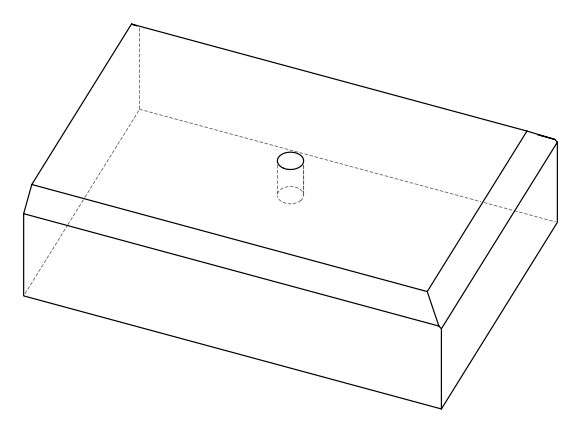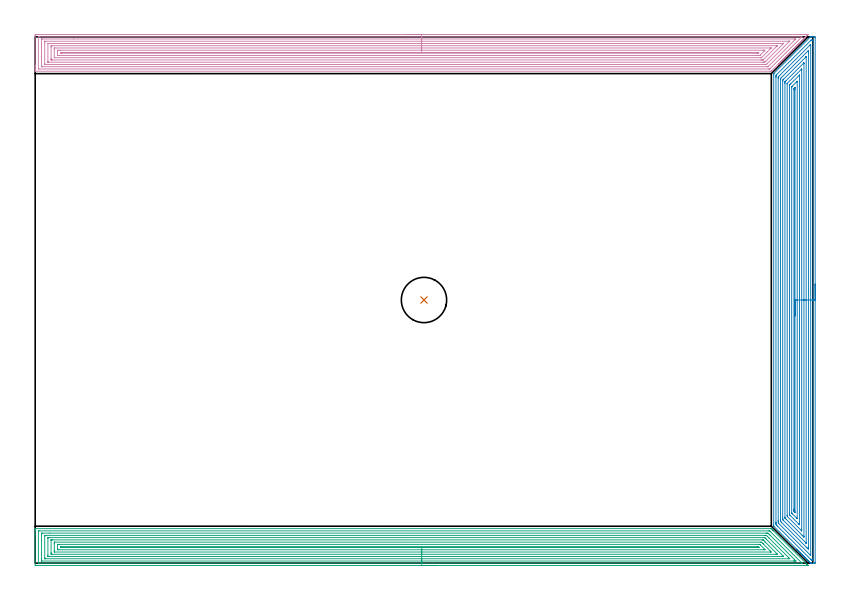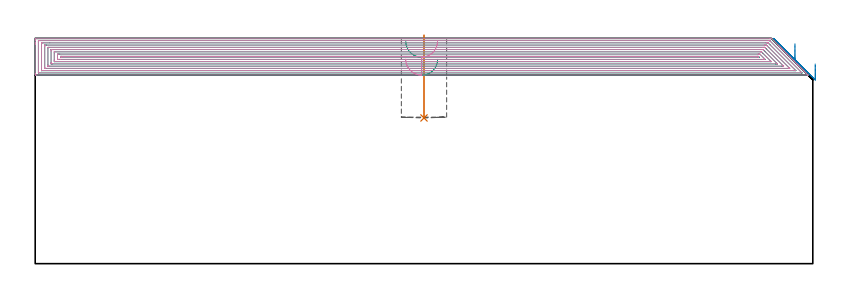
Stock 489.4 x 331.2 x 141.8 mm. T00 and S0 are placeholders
(PLAN: 4 operations, 1 tool changes, 94.2 min)
(1 INDEXABLE_INSERT_DRILL_BLIND_HOLE_FROM_SOLID | STEP1POCKET | NXT0302_028 | 0.21 min | 31713 mm3)
(2 AREA_MILL | FG_CHAMFER_SURFACE | UGT0205_001 | 25.12 min | 112382 mm3)
(3 AREA_MILL_1 | FG_CHAMFER_SURFACE_1 | UGT0205_001 | 34.45 min | 126967 mm3)
(4 AREA_MILL_2 | FG_CHAMFER_SURFACE_2 | UGT0205_001 | 34.43 min | 125885 mm3)
(TOOL NXT0302_028 | Index. Insert Drill 28.5mm [880-D2850L32-03] | D28.5 PA176 FL86 Z2)
(TOOL UGT0205_001 | Chamfer Mill 20 x 3 x 45 deg. | D20 FL50 Z2)
(OP 1 INDEXABLE_INSERT_DRILL_BLIND_HOLE_FROM_SOLID)
G17 G21 G94 G90
T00 M6
G54
G17 G0 G90 X244.7 Y165.6 S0 M3
G43 Z151.8 H1
G94 G81 G98 Z91.7 F250. R143.8
G80
M5
M2
(OP 2 AREA_MILL)
G17 G21 G94 G90
T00 M6
G54
G17 G0 G90 X490.9 Y175.6 S1061 M3
G43 Z151.8 H0
Z125.7
G94 G1 Y175.562 Z124.828 F250.
Y175.448 Z123.964
Y175.259 Z123.112
Y174.997 Z122.28
Y174.663 Z121.474
Y174.26 Z120.7
Y173.792 Z119.964
Y173.26 Z119.272
Y172.671 Z118.629
Y172.028 Z118.04
Y171.336 Z117.508
Y170.6 Z117.04
Y169.826 Z116.637
Y169.02 Z116.303
Y168.188 Z116.041
Y167.337 Z115.852
Y166.472 Z115.738
Y165.6 Z115.7
X490.899 Y0.473 Z115.701
X490.891 Y0.002 Z115.705
X490.682 Y0. Z115.915
X489.429 Z117.166
X488.703 Z117.897
X488.414 Z118.185
X488.142 Y0.001 Z118.451
X487.989 Y0.01 Z118.603
X487.924 Y0.073 Z118.67
X487.817 Y0.182 Z118.781
X487.647 Y0.35 Z118.947
X487.479 Y0.52 Z119.118
X487.37 Y0.629 Z119.228
X487.202 Y0.795 Z119.393
X487.036 Y0.963 Z119.562
X486.923 Y1.076 Z119.675
X486.757 Y1.241 Z119.838
X486.592 Y1.407 Z120.006
X486.476 Y1.523 Z120.122
X486.311 Y1.686 Z120.283
X486.149 Y1.85 Z120.449
X486.028 Y1.97 Z120.569
X485.866 Y2.131 Z120.729
X485.705 Y2.294 Z120.893
X485.581 Y2.418 Z121.016
X485.421 Y2.577 Z121.174
X485.261 Y2.738 Z121.336
X485.134 Y2.865 Z121.463
X484.975 Y3.022 Z121.62
X484.818 Y3.181 Z121.78
X484.687 Y3.312 Z121.911
X484.53 Y3.468 Z122.065
X484.374 Y3.625 Z122.224
X484.24 Y3.759 Z122.358
X484.085 Y3.913 Z122.51
X483.931 Y4.068 Z122.667
X483.793 Y4.206 Z122.805
X483.639 Y4.358 Z122.956
X483.487 Y4.512 Z123.111
X483.346 Y4.653 Z123.252
X483.194 Y4.804 Z123.401
X483.043 Y4.956 Z123.554
X482.899 Y5.1 Z123.699
X482.749 Y5.249 Z123.847
X482.6 Y5.399 Z123.998
X482.452 Y5.547 Z124.146
X482.303 Y5.694 Z124.292
X482.156 Y5.843 Z124.442
X482.005 Y5.994 Z124.593
X481.858 Y6.14 Z124.737
X481.713 Y6.286 Z124.885
X481.558 Y6.441 Z125.04
X481.413 Y6.585 Z125.183
X481.269 Y6.73 Z125.329
X481.111 Y6.888 Z125.487
X480.967 Y7.031 Z125.628
X480.825 Y7.174 Z125.772
X480.664 Y7.335 Z125.934
X480.522 Y7.476 Z126.074
X480.382 Y7.617 Z126.216
X480.216 Y7.782 Z126.381
X480.077 Y7.921 Z126.519
X479.938 Y8.061 Z126.66
X479.769 Y8.23 Z126.828
X479.631 Y8.367 Z126.965
X479.494 Y8.504 Z127.103
X479.322 Y8.677 Z127.275
X479.186 Y8.812 Z127.41
X464.921 Y23.079 Z141.677
X464.802 Y23.205 Z141.787
X464.8 Y23.877 Z141.8
Y307.323
X464.805 Y308.106 Z141.791
X464.917 Y308.217 Z141.683
X464.935 Y308.236 Z141.664
X487.74 Y331.041 Z118.858
X487.785 Y331.087 Z118.811
X487.898 Y331.19 Z118.694
X488.009 Y331.2 Z118.583
X488.373 Z118.226
X488.456 Z118.144
X488.703 Z117.897
X489.429 Z117.166
X490.682 Z115.915
X490.891 Y331.198 Z115.705
X490.9 Y330.726 Z115.7
Y165.6
X489.486 Z117.114
X489.485 Y2.361 Z117.115
Y2.303
X489.481 Y2.189 Z117.119
X489.474 Y2.01 Z117.126
X489.429 Y2.008 Z117.171
X488.952 Y2.002 Z117.648
X488.538 Y2.006 Z118.062
X488.479 Y2.01 Z118.121
X488.446 Y2.016 Z118.154
X488.415 Y2.044 Z118.185
X488.287 Y2.167 Z118.313
X488.032 Y2.418 Z118.568
X467.162 Y23.288 Z139.438
X466.577 Y23.877 Z140.023
X466.271 Y24.191 Z140.329
X466.22 Y24.771 Z140.38
X466.217 Y24.825 Z140.383
X466.214 Y25.665 Z140.386
Y25.723
Y305.592
X466.217 Y306.429 Z140.383
X466.219 Y306.481 Z140.381
X466.271 Y307.11 Z140.329
X466.374 Y307.219 Z140.226
X466.474 Y307.323 Z140.126
X487.933 Y328.782 Z118.667
X488.24 Y329.082 Z118.36
X488.339 Y329.177 Z118.261
X488.538 Y329.19 Z118.062
X489.018 Y329.195 Z117.582
X489.429 Y329.19 Z117.171
X489.479 Y329.175 Z117.121
X489.486 Y328.782 Z117.114
Y165.6
X488.072 Z118.528
X488.071 Y5.569 Z118.529
X488.07 Y5.1 Z118.53
X488.067 Y4.898 Z118.533
X488.065 Y4.864 Z118.535
X488.06 Y4.852 Z118.54
X488.012 Y4.896 Z118.588
X487.8 Y5.1 Z118.8
X468.053 Y24.848 Z138.547
X467.651 Y25.26 Z138.949
X467.635 Y25.665 Z138.965
X467.631 Y26.089 Z138.969
X467.629 Y26.56 Z138.971
X467.628 Y26.985 Z138.972
X467.629 Y305.066 Z138.971
X467.63 Y305.535 Z138.97
X467.633 Y305.956 Z138.967
X467.635 Y306.014 Z138.965
X467.661 Y306.049 Z138.939
X467.741 Y306.135 Z138.859
X468.028 Y306.429 Z138.572
X487.699 Y326.1 Z118.901
X487.848 Y326.244 Z118.752
X488.041 Y326.43 Z118.559
X488.065 Y326.1 Z118.535
X488.068 Y325.942 Z118.532
X488.071 Y325.675 Z118.529
X488.072 Y165.6 Z118.528
X486.657 Z119.943
X486.656 Y9.571 Z119.944
X486.65 Y8.784 Z119.95
X485.866 Y9.491 Z120.734
X485.78 Y9.571 Z120.82
X484.975 Y10.373 Z121.625
X469.683 Y25.665 Z136.917
X469.532 Y25.819 Z137.068
X469.227 Y26.132 Z137.373
X469.049 Y26.316 Z137.551
X469.047 Y26.361 Z137.553
X469.044 Y26.459 Z137.556
X469.043 Y26.56 Z137.557
Y27.354
Y304.64
X469.045 Y304.839 Z137.555
X469.047 Y304.938 Z137.553
X469.049 Y304.983 Z137.551
X469.076 Y305.015 Z137.524
X469.265 Y305.211 Z137.335
X469.583 Y305.535 Z137.017
X469.709 Y305.66 Z136.891
X486.219 Y322.169 Z120.381
X486.577 Y322.523 Z120.023
X486.596 Y322.536 Z120.004
X486.65 Y322.523 Z119.95
X486.657 Y321.629 Z119.943
Y165.6
X485.243 Z121.357
Y12.879
X485.241 Y12.61 Z121.359
X485.239 Y12.576 Z121.361
X485.238 Y12.573 Z121.362
X485.229 Y12.578 Z121.371
X485.17 Y12.631 Z121.43
X485.083 Y12.715 Z121.517
X484.975 Y12.823 Z121.625
X470.725 Y27.074 Z135.875
X470.536 Y27.266 Z136.064
X470.49 Y27.316 Z136.11
X470.47 Y27.34 Z136.13
X470.464 Y27.366 Z136.136
X470.461 Y27.454 Z136.139
X470.458 Y27.721 Z136.142
X470.457 Y28.348 Z136.143
Y28.617
Y303.121
X470.459 Y303.746 Z136.141
X470.462 Y303.88 Z136.138
X470.464 Y303.943 Z136.136
X470.491 Y303.981 Z136.109
X470.725 Y304.223 Z135.875
X470.932 Y304.433 Z135.668
X471.138 Y304.64 Z135.462
X484.975 Y318.477 Z121.625
X485.211 Y318.71 Z121.389
X485.225 Y318.72 Z121.375
X485.237 Y318.727 Z121.363
X485.24 Y318.715 Z121.36
X485.242 Y318.701 Z121.358
X485.243 Y318.678 Z121.357
Y165.6
X483.829 Z122.771
Y16.724
X483.827 Y16.557 Z122.773
X483.825 Y16.474 Z122.775
X483.823 Y16.445 Z122.777
X483.808 Y16.452 Z122.792
X483.526 Y16.724 Z123.074
X483.194 Y17.054 Z123.406
X482.629 Y17.618 Z123.971
X472.506 Y27.743 Z134.094
X471.91 Y28.348 Z134.69
X471.878 Y28.392 Z134.722
X471.875 Y28.428 Z134.725
X471.873 Y28.507 Z134.727
X471.871 Y28.667 Z134.729
Y28.985
Y301.958
X471.874 Y302.592 Z134.726
X471.878 Y302.852 Z134.722
X471.885 Y302.926 Z134.715
X471.944 Y302.99 Z134.656
X472.036 Y303.087 Z134.564
X472.154 Y303.206 Z134.446
X472.506 Y303.559 Z134.094
X483.424 Y314.476 Z123.176
X483.562 Y314.61 Z123.038
X483.761 Y314.801 Z122.839
X483.822 Y314.832 Z122.778
X483.826 Y314.736 Z122.774
X483.828 Y314.476 Z122.772
X483.829 Y314.29 Z122.771
Y165.6
X482.415 Z124.185
Y21.083
X482.412 Y20.301 Z124.188
X482.411 Y20.3 Z124.189
X482.4 Y20.301 Z124.2
X482.303 Y20.395 Z124.297
X473.456 Y29.242 Z133.144
X473.397 Y29.304 Z133.203
X473.3 Y29.41 Z133.3
X473.29 Y29.801 Z133.31
X473.286 Y30.024 Z133.314
X473.285 Y30.136 Z133.315
X473.286 Y301.567 Z133.314
X473.287 Y301.762 Z133.313
X473.29 Y301.859 Z133.31
X473.292 Y301.88 Z133.308
X473.308 Y301.902 Z133.292
X473.356 Y301.958 Z133.244
X482.303 Y310.906 Z124.297
X482.408 Y310.993 Z124.192
X482.411 Y310.899 Z124.189
X482.413 Y310.789 Z124.187
X482.415 Y310.005 Z124.185
Y165.6
X481. Z125.6
Y24.292
X480.999 Y24.223 Z125.601
X480.997 Y24.182 Z125.603
X480.996 Y24.172 Z125.604
X480.96 Y24.199 Z125.64
X480.669 Y24.481 Z125.931
X480.522 Y24.625 Z126.078
X475.011 Y30.136 Z131.589
X474.843 Y30.31 Z131.757
X474.733 Y30.426 Z131.867
X474.706 Y30.471 Z131.894
X474.705 Y30.497 Z131.895
X474.701 Y30.615 Z131.899
X474.7 Y31.03 Z131.9
Y31.511
Y299.756
X474.701 Y300.17 Z131.899
X474.705 Y300.644 Z131.895
X474.709 Y300.85 Z131.891
X474.913 Y301.064 Z131.687
X475.491 Y301.644 Z131.109
X480.846 Y306.998 Z125.754
X480.943 Y307.093 Z125.657
X480.977 Y307.122 Z125.623
X480.991 Y307.134 Z125.609
X480.994 Y307.119 Z125.606
X480.998 Y307.037 Z125.602
X481. Y306.984 Z125.6
Y306.843
Y165.6
X479.586 Z127.014
Y28.172
X479.584 Y28.083 Z127.016
X479.582 Y28.041 Z127.018
X479.58 Y28.03 Z127.02
X479.575 Y28.033 Z127.025
X479.472 Y28.13 Z127.128
X479.249 Y28.348 Z127.351
X476.567 Y31.03 Z130.033
X476.172 Y31.434 Z130.428
X476.122 Y31.486 Z130.478
X476.119 Y31.509 Z130.481
X476.116 Y31.561 Z130.484
X476.115 Y31.667 Z130.485
X476.114 Y299.276 Z130.486
X476.119 Y299.7 Z130.481
X476.121 Y299.801 Z130.479
X476.172 Y299.864 Z130.428
X476.27 Y299.968 Z130.33
X476.466 Y300.17 Z130.134
X479.245 Y302.949 Z127.355
X479.391 Y303.093 Z127.209
X479.537 Y303.234 Z127.063
X479.564 Y303.256 Z127.036
X479.579 Y303.265 Z127.021
X479.586 Y302.852 Z127.014
Y165.6
X478.172 Z128.428
Y32.819
X478.171 Y32.497 Z128.429
X478.166 Y31.925 Z128.434
X478.165 Y31.902 Z128.435
X478.131 Y31.925 Z128.469
X477.85 Y32.202 Z128.75
X477.546 Y32.512 Z129.054
X477.535 Y32.819 Z129.065
X477.531 Y33.139 Z129.069
X477.529 Y33.713 Z129.071
X477.528 Y34.036 Z129.072
X477.529 Y297.81 Z129.071
X477.532 Y298.381 Z129.068
X477.534 Y298.698 Z129.066
X477.547 Y298.79 Z129.053
X477.613 Y298.858 Z128.987
X477.85 Y299.103 Z128.75
X477.936 Y299.19 Z128.664
X478.022 Y299.276 Z128.578
X478.082 Y299.331 Z128.518
X478.152 Y299.395 Z128.448
X478.165 Y299.276 Z128.435
X478.168 Y299.17 Z128.432
X478.171 Y298.954 Z128.429
X478.172 Y298.381 Z128.428
Y298.058
Y165.6
Y164.728 Z128.466
Y163.864 Z128.58
Y163.012 Z128.769
Y162.18 Z129.031
Y161.374 Z129.365
Y160.6 Z129.768
Y159.864 Z130.236
Y159.172 Z130.768
Y158.529 Z131.357
Y157.94 Z132.
Y157.409 Z132.692
Y156.94 Z133.428
Y156.537 Z134.202
Y156.203 Z135.008
Y155.941 Z135.84
Y155.752 Z136.691
Y155.638 Z137.556
Y155.6 Z138.428
G0 Z151.8
M5
M2
(OP 3 AREA_MILL_1)
G17 G21 G94 G90
T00 M6
G54
G17 G0 G90 X253.25 Y-1.5 S1061 M3
G43 Z151.8 H0
Z128.6
G94 G1 X253.212 Z127.728 F250.
X253.098 Z126.864
X252.909 Z126.012
X252.647 Z125.18
X252.313 Z124.374
X251.91 Z123.6
X251.442 Z122.864
X250.91 Z122.172
X250.321 Z121.529
X249.678 Z120.94
X248.986 Z120.408
X248.25 Z119.94
X247.476 Z119.537
X246.67 Z119.203
X245.838 Z118.941
X244.986 Z118.752
X244.122 Z118.638
X243.25 Z118.6
X0.622
X0.249 Y-1.496 Z118.602
X0.01 Y-1.492 Z118.606
X0. Y-1.249 Z118.849
Y17.903 Z137.999
Y20.293 Z140.388
Y20.99 Z141.089
Y21.291 Z141.391
Y21.673 Z141.764
X0.01 Y21.689 Z141.78
X0.092 Y21.695 Z141.79
X0.13 Y21.697 Z141.794
X0.174 Y21.696 Z141.796
X463.089 Y21.7 Z141.8
X463.295 Y21.696 Z141.789
X463.347 Y21.656 Z141.751
X463.862 Y21.138 Z141.238
X464.132 Y20.869 Z140.967
X464.265 Y20.736 Z140.833
X464.646 Y20.354 Z140.454
X485.391 Y-0.389 Z119.707
X485.494 Y-0.494 Z119.605
X485.58 Y-0.58 Z119.52
X485.686 Y-0.684 Z119.412
X485.787 Y-0.787 Z119.312
X485.878 Y-0.877 Z119.222
X485.982 Y-0.98 Z119.116
X486.423 Y-1.423 Z118.676
X486.473 Y-1.476 Z118.623
X486.483 Y-1.495 Z118.604
X486.473 Y-1.5 Z118.6
X243.25
Y-0.086 Z120.014
X2.187 Y-0.085 Z120.015
X2.079 Y-0.083 Z120.017
X2.027 Y-0.08 Z120.02
X2.01 Y-0.078 Z120.022
X2.008 Y-0.06 Z120.04
X2.004 Y0.053 Z120.153
X2. Y0.313 Z120.413
X2.001 Y19.812 Z139.912
X2.008 Y20.219 Z140.319
X2.01 Y20.269 Z140.369
X2.027 Y20.275 Z140.375
X2.079 Y20.277 Z140.377
X2.189 Y20.28 Z140.38
X2.41 Y20.281 Z140.381
X461.749 Y20.286 Z140.386
X462.199 Y20.28 Z140.38
X462.25 Y20.279 Z140.379
X462.33 Y20.208 Z140.308
X462.47 Y20.075 Z140.175
X462.643 Y19.907 Z140.007
X482.303 Y0.246 Z120.346
X482.505 Y0.038 Z120.138
X482.567 Y-0.029 Z120.071
X482.607 Y-0.079 Z120.021
X482.517 Y-0.081 Z120.019
X482.295 Y-0.086 Z120.014
X243.25
Y1.328 Z121.428
X4.197 Y1.329 Z121.429
X4.079 Y1.33 Z121.43
X4.037 Y1.333 Z121.433
X4.019 Y1.335 Z121.435
X4.01 Y1.355 Z121.455
X4.005 Y1.484 Z121.584
X4.002 Y1.679 Z121.779
X4. Y1.875 Z121.975
Y2.566 Z122.666
Y17.829 Z137.929
X4.005 Y18.521 Z138.621
X4.009 Y18.707 Z138.807
X4.031 Y18.86 Z138.96
X4.197 Y18.862 Z138.962
X4.742 Y18.866 Z138.966
X9.181 Y18.867 Z138.967
X459.962 Y18.871 Z138.971
X460.503 Y18.87 Z138.97
X460.855 Y18.868 Z138.968
X461.204 Y18.864 Z138.964
X461.571 Y18.521 Z138.621
X461.749 Y18.35 Z138.45
X462.467 Y17.634 Z137.734
X462.643 Y17.458 Z137.558
X477.835 Y2.266 Z122.366
X478.419 Y1.679 Z121.779
X478.728 Y1.364 Z121.464
X478.747 Y1.335 Z121.435
X478.728 Y1.334 Z121.434
X478.187 Y1.33 Z121.43
X477.835 Y1.329 Z121.429
X477.295 Y1.328 Z121.428
X243.25
Y2.743 Z122.843
X6.699
X6.108 Y2.747 Z122.847
X6.044 Y2.75 Z122.85
X6.01 Y2.753 Z122.853
X6.008 Y2.801 Z122.901
X6.004 Y3.012 Z123.112
X6. Y3.437 Z123.537
Y16.732 Z136.832
X6.005 Y17.183 Z137.283
X6.01 Y17.4 Z137.5
X6.012 Y17.446 Z137.546
X6.066 Y17.449 Z137.549
X6.169 Y17.451 Z137.551
X6.878 Y17.453 Z137.553
X7.061
X459.247 Y17.457 Z137.557
X459.962 Y17.452 Z137.552
X460.147 Y17.45 Z137.55
X460.855 Y16.794 Z136.894
X460.903 Y16.748 Z136.848
X461.749 Y15.903 Z136.003
X474.26 Y3.391 Z123.491
X474.63 Y3.017 Z123.117
X474.811 Y2.832 Z122.932
X474.889 Y2.75 Z122.85
X474.082 Y2.743 Z122.843
X243.25
Y4.157 Z124.257
X8.665
X8.019 Y4.164 Z124.264
X8.01 Y4.188 Z124.288
X8.006 Y4.244 Z124.344
X8.003 Y4.339 Z124.439
X8. Y4.998 Z125.098
X8.001 Y15.633 Z135.733
X8.006 Y15.861 Z135.961
X8.01 Y16.02 Z136.12
X8.308 Y16.032 Z136.132
X8.489 Y16.036 Z136.136
X8.665 Y16.038 Z136.138
X458.885 Y16.043 Z136.143
X459.068 Y16.041 Z136.141
X459.128 Y16.039 Z136.139
X459.146 Y16.036 Z136.136
X459.164 Y16.024 Z136.124
X459.2 Y15.994 Z136.094
X459.337 Y15.861 Z135.961
X459.962 Y15.24 Z135.34
X460.227 Y14.975 Z135.075
X470.686 Y4.515 Z124.615
X470.858 Y4.339 Z124.439
X471.02 Y4.17 Z124.27
X470.862 Y4.163 Z124.263
X470.686 Y4.16 Z124.26
X469.975 Y4.157 Z124.257
X469.792
X243.25
Y5.571 Z125.671
X10.997 Y5.572 Z125.672
X10.452 Y5.575 Z125.675
X10.096 Y5.578 Z125.678
X10.01 Y5.587 Z125.687
X10.004 Y5.67 Z125.77
X10.001 Y6.111 Z126.211
X10. Y6.56 Z126.66
X10.001 Y14.536 Z134.636
X10.006 Y14.601 Z134.701
X10.01 Y14.616 Z134.716
X10.017 Y14.618 Z134.718
X10.048 Y14.621 Z134.721
X10.182 Y14.624 Z134.724
X10.452
X10.806 Y14.625 Z134.725
X457.63 Y14.628 Z134.728
X457.902 Y14.627 Z134.727
X458.038 Y14.624 Z134.724
X458.102 Y14.622 Z134.722
X458.174 Y14.568 Z134.668
X458.661 Y14.089 Z134.189
X459.068 Y13.684 Z133.784
X459.55 Y13.202 Z133.302
X466.64 Y6.111 Z126.211
X467.111 Y5.637 Z125.737
X467.156 Y5.585 Z125.685
X467.111 Y5.578 Z125.678
X466.759 Y5.574 Z125.674
X466.217 Y5.572 Z125.672
X465.868 Y5.571 Z125.671
X243.25
Y6.985 Z127.085
X12.24 Y6.986 Z127.086
X12.01 Y6.998 Z127.098
X12.004 Y7.232 Z127.332
X12.001 Y7.884 Z127.984
X12. Y8.122 Z128.222
X12.001 Y12.552 Z132.652
X12.01 Y13.202 Z133.302
X12.232 Y13.21 Z133.31
X12.24
X456.387 Y13.214 Z133.314
X457.089 Y13.202 Z133.302
X457.281 Y13.017 Z133.117
X457.987 Y12.316 Z132.416
X458.174 Y12.129 Z132.229
X462.643 Y7.659 Z127.759
X463.293 Y6.998 Z127.098
X462.655 Y6.986 Z127.086
X462.643 Y6.985 Z127.085
X243.25
Y8.399 Z128.499
X14.921 Y8.4 Z128.5
X14.399 Y8.402 Z128.502
X14.027 Y8.407 Z128.507
X14.002 Y8.77 Z128.87
X14. Y8.797 Z128.897
X14.001 Y11.456 Z131.556
X14.027 Y11.789 Z131.889
X14.553 Y11.794 Z131.894
X14.921 Y11.796 Z131.896
X15.445
X455.12 Y11.8 Z131.9
X455.493 Y11.798 Z131.898
X456.02 Y11.793 Z131.893
X456.387 Y11.465 Z131.565
X459.083 Y8.77 Z128.87
X459.435 Y8.407 Z128.507
X459.068 Y8.403 Z128.503
X458.548 Y8.4 Z128.5
X243.25 Y8.399 Z128.499
Y9.814 Z129.914
X16.124
X16.054 Y9.815 Z129.915
X16.02 Y9.818 Z129.918
X16.01 Y9.82 Z129.92
X16.009 Y9.831 Z129.931
X16.007 Y10.352 Z130.452
X16.02 Y10.375 Z130.475
X16.05 Y10.378 Z130.478
X16.122 Y10.38 Z130.48
X16.266 Y10.381 Z130.481
X16.555 Y10.382 Z130.482
X454.806 Y10.385 Z130.485
X454.977 Y10.381 Z130.481
X454.995 Y10.38 Z130.48
X455.038 Y10.354 Z130.454
X455.269 Y10.131 Z130.231
X455.4 Y10.003 Z130.103
X455.493 Y9.909 Z130.009
X455.551 Y9.846 Z129.946
X455.567 Y9.827 Z129.927
X455.493 Y9.821 Z129.921
X455.331 Y9.818 Z129.918
X454.758 Y9.814 Z129.914
X454.6
X243.25
X242.378 Z129.952
X241.514 Z130.066
X240.662 Z130.254
X239.83 Z130.517
X239.024 Z130.851
X238.25 Z131.253
X237.514 Z131.722
X236.822 Z132.253
X236.179 Z132.843
X235.59 Z133.486
X235.058 Z134.178
X234.59 Z134.914
X234.187 Z135.688
X233.853 Z136.494
X233.591 Z137.326
X233.402 Z138.177
X233.288 Z139.042
X233.25 Z139.914
G0 Z151.8
M5
M2
(OP 4 AREA_MILL_2)
G17 G21 G94 G90
T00 M6
G54
G17 G0 G90 X233.2 Y332.7 S1061 M3
G43 Z151.8 H0
Z128.7
G94 G1 X233.238 Z127.828 F250.
X233.352 Z126.964
X233.541 Z126.112
X233.803 Z125.28
X234.137 Z124.474
X234.54 Z123.7
X235.009 Z122.964
X235.54 Z122.272
X236.129 Z121.629
X236.772 Z121.04
X237.464 Z120.509
X238.2 Z120.04
X238.974 Z119.637
X239.78 Z119.303
X240.612 Z119.041
X241.464 Z118.852
X242.328 Z118.738
X243.2 Z118.7
X486.113
X486.376 Y332.695 Z118.704
X486.382 Y332.694 Z118.706
X486.376 Y332.676 Z118.724
X486.269 Y332.569 Z118.831
X485.908 Y332.206 Z119.19
X485.411 Y331.711 Z119.689
X485.023 Y331.322 Z120.075
X484.552 Y330.852 Z120.548
X484.139 Y330.437 Z120.959
X483.993 Y330.293 Z121.106
X483.696 Y329.996 Z121.404
X483.254 Y329.553 Z121.844
X482.784 Y329.084 Z122.316
X482.37 Y328.668 Z122.729
X481.872 Y328.171 Z123.228
X481.485 Y327.784 Z123.614
X480.959 Y327.259 Z124.14
X480.717 Y327.016 Z124.381
X480.6 Y326.899 Z124.498
X480.419 Y326.719 Z124.681
X480.26 Y326.56 Z124.84
X480.158 Y326.457 Z124.941
X480.121 Y326.421 Z124.978
X479.716 Y326.015 Z125.383
X479.526 Y325.826 Z125.574
X479.401 Y325.701 Z125.699
X479.274 Y325.572 Z125.825
X479.228 Y325.527 Z125.871
X478.542 Y324.842 Z126.558
X478.389 Y324.688 Z126.709
X478.334 Y324.633 Z126.764
X477.684 Y323.984 Z127.416
X477.505 Y323.803 Z127.593
X476.825 Y323.125 Z128.275
X476.621 Y322.919 Z128.477
X475.967 Y322.267 Z129.133
X475.736 Y322.034 Z129.362
X475.108 Y321.408 Z129.992
X475.058 Y321.358 Z130.041
X474.852 Y321.15 Z130.246
X474.25 Y320.55 Z130.85
X474.165 Y320.464 Z130.934
X473.967 Y320.265 Z131.131
X473.391 Y319.691 Z131.709
X473.271 Y319.571 Z131.828
X473.083 Y319.381 Z132.015
X472.533 Y318.832 Z132.567
X472.198 Y318.497 Z132.9
X471.674 Y317.974 Z133.426
X471.314 Y317.612 Z133.784
X470.815 Y317.115 Z134.285
X470.591 Y316.89 Z134.508
X470.43 Y316.728 Z134.667
X470.27 Y316.568 Z134.829
X470.144 Y316.443 Z134.955
X469.988 Y316.285 Z135.11
X469.832 Y316.131 Z135.267
X469.697 Y315.996 Z135.401
X469.545 Y315.843 Z135.552
X469.394 Y315.693 Z135.705
X469.251 Y315.55 Z135.848
X469.103 Y315.401 Z135.995
X468.956 Y315.255 Z136.143
X468.804 Y315.103 Z136.295
X468.661 Y314.959 Z136.437
X468.518 Y314.817 Z136.581
X468.357 Y314.656 Z136.742
X468.218 Y314.516 Z136.879
X468.08 Y314.379 Z137.018
X467.92 Y314.219 Z137.179
X467.776 Y314.074 Z137.322
X467.643 Y313.941 Z137.456
X463.443 Y309.742 Z141.656
X463.342 Y309.646 Z141.752
X463.295 Y309.605 Z141.79
X462.551 Y309.6 Z141.8
X0.173
X0.008 Y309.602 Z141.788
X0. Y309.62 Z141.771
Y309.983 Z141.417
Y310.293 Z141.107
Y310.978 Z140.417
Y312.206 Z139.191
Y312.747 Z138.647
Y313.361 Z138.034
Y331.935 Z119.462
X0.003 Y332.206 Z119.191
X0.009 Y332.692 Z118.706
X0.126 Y332.695 Z118.703
X0.62 Y332.7 Z118.7
X243.2
Y331.286 Z120.114
X482.243 Y331.285 Z120.115
X482.515 Y331.276 Z120.124
X482.482 Y331.238 Z120.162
X482.389 Y331.14 Z120.26
X462.55 Y311.3 Z140.1
X462.386 Y311.14 Z140.26
X462.277 Y311.039 Z140.361
X462.242 Y311.021 Z140.379
X462.192 Y311.018 Z140.382
X462.085 Y311.015 Z140.385
X461.656 Y311.014 Z140.386
X2.37 Y311.015 Z140.385
X2.01 Y311.024 Z140.376
X2.005 Y311.137 Z140.263
X2.001 Y311.38 Z140.02
Y330.839 Z120.561
X2.01 Y331.242 Z120.158
X2.014 Y331.28 Z120.12
X2.033 Y331.282 Z120.118
X2.085 Y331.285 Z120.115
X2.193 Y331.286 Z120.114
X2.407
X243.2
Y329.872 Z121.528
X477.739 Y329.871 Z121.529
X478.311
X478.433 Y329.869 Z121.531
X478.632 Y329.865 Z121.535
X478.649 Y329.858 Z121.542
X478.643 Y329.848 Z121.552
X478.632 Y329.833 Z121.567
X461.548 Y312.747 Z138.653
X461.285 Y312.489 Z138.911
X461.243 Y312.45 Z138.95
X461.225 Y312.436 Z138.964
X461.191 Y312.434 Z138.966
X461.083 Y312.43 Z138.97
X460.763 Y312.429 Z138.971
X460.191 Y312.428 Z138.972
X4.516 Y312.429 Z138.971
X4.194 Y312.431 Z138.969
X4.087 Y312.432 Z138.968
X4.01 Y312.435 Z138.965
X4.006 Y312.556 Z138.844
X4.002 Y312.747 Z138.653
X4. Y312.939 Z138.461
X4.001 Y329.743 Z121.657
X4.005 Y329.808 Z121.592
X4.01 Y329.855 Z121.545
X4.035 Y329.864 Z121.536
X4.194 Y329.866 Z121.534
X4.766 Y329.871 Z121.529
X24.217
X243.2 Y329.872 Z121.528
Y328.457 Z122.943
X474.378
X474.679 Y328.456 Z122.944
X474.781 Y328.453 Z122.947
X474.793 Y328.451 Z122.949
X474.794 Y328.45 Z122.95
X474.777 Y328.429 Z122.971
X474.745 Y328.394 Z123.006
X474.663 Y328.312 Z123.088
X460.763 Y314.411 Z136.989
X460.367 Y314.023 Z137.377
X460.199 Y313.86 Z137.54
X459.869 Y313.85 Z137.55
X459.653 Y313.846 Z137.554
X458.976 Y313.843 Z137.557
X458.763
X6.118
X6.063 Y313.845 Z137.555
X6.025 Y313.848 Z137.552
X6.01 Y313.85 Z137.55
X6.008 Y313.871 Z137.529
X6.004 Y314.079 Z137.321
X6. Y314.497 Z136.903
Y327.784 Z123.616
X6.005 Y328.216 Z123.184
X6.01 Y328.432 Z122.968
X6.012 Y328.451 Z122.949
X6.038 Y328.453 Z122.947
X6.097 Y328.455 Z122.945
X6.194 Y328.457 Z122.943
X243.2
Y327.043 Z124.357
X470.736
X470.833 Y327.042 Z124.358
X470.91 Y327.038 Z124.362
X470.925 Y327.036 Z124.364
X470.924 Y327.034 Z124.366
X470.9 Y327.005 Z124.395
X470.8 Y326.899 Z124.501
X459.584 Y315.683 Z135.717
X459.299 Y315.401 Z135.999
X459.189 Y315.296 Z136.104
X459.158 Y315.268 Z136.132
X459.115 Y315.263 Z136.137
X458.976 Y315.261 Z136.139
X458.227 Y315.257 Z136.143
X458.082
X8.516 Y315.258 Z136.142
X8.225 Y315.261 Z136.139
X8.033 Y315.264 Z136.136
X8.009 Y315.27 Z136.13
X8.006 Y315.28 Z136.12
X8.003 Y315.307 Z136.093
X8.001 Y315.401 Z135.999
Y326.899 Z124.501
X8.003 Y326.981 Z124.419
X8.006 Y327.021 Z124.379
X8.009 Y327.035 Z124.365
X8.08 Y327.037 Z124.363
X8.37 Y327.042 Z124.358
X8.516 Y327.043 Z124.357
X8.661
X243.2
Y325.629 Z125.771
X466.753 Y325.628 Z125.772
X467.017 Y325.626 Z125.774
X467.052 Y325.625 Z125.775
X467.062 Y325.623 Z125.777
X467.056 Y325.609 Z125.791
X467.046 Y325.596 Z125.804
X467.038 Y325.586 Z125.814
X467.017 Y325.565 Z125.835
X458.353 Y316.901 Z134.499
X458.262 Y316.812 Z134.588
X458.187 Y316.741 Z134.659
X458.136 Y316.695 Z134.705
X458.109 Y316.678 Z134.722
X458.082 Y316.677 Z134.723
X457.691 Y316.673 Z134.727
X457.189 Y316.671 Z134.729
X456.799
X10.952
X10.448 Y316.674 Z134.726
X10.051 Y316.678 Z134.722
X10.01 Y316.681 Z134.719
X10.004 Y316.725 Z134.675
X10.001 Y317.17 Z134.23
X10. Y317.613 Z133.787
Y324.689 Z126.711
X10.003 Y325.13 Z126.27
X10.009 Y325.565 Z125.835
X10.017 Y325.622 Z125.778
X10.071 Y325.624 Z125.776
X10.196 Y325.627 Z125.773
X10.448 Y325.628 Z125.772
X10.838 Y325.629 Z125.771
X243.2
Y324.215 Z127.185
X462.581
X462.955 Y324.211 Z127.189
X463.14 Y324.208 Z127.192
X463.193 Y324.201 Z127.199
X463.171 Y324.177 Z127.223
X462.9 Y323.899 Z127.501
X460.503 Y321.5 Z129.9
X457.189 Y318.187 Z133.213
X457.119 Y318.123 Z133.277
X457.091 Y318.099 Z133.301
X457.048 Y318.092 Z133.308
X456.942 Y318.089 Z133.311
X456.726 Y318.086 Z133.314
X456.295 Y318.085 Z133.315
X12.203 Y318.086 Z133.314
X12.035 Y318.092 Z133.308
X12.009 Y318.099 Z133.301
X12.004 Y318.12 Z133.28
X12.001 Y318.143 Z133.257
Y323.361 Z128.039
X12.002 Y323.592 Z127.808
X12.01 Y323.826 Z127.574
X12.029 Y324.208 Z127.192
X12.235 Y324.214 Z127.186
X12.267
X243.2 Y324.215 Z127.185
Y322.8 Z128.6
X458.082
X458.65 Y322.799 Z128.601
X458.976 Y322.797 Z128.603
X459.285 Y322.794 Z128.606
X459.025 Y322.477 Z128.923
X459.002 Y322.45 Z128.95
X458.976 Y322.422 Z128.978
X456.295 Y319.742 Z131.658
X456.129 Y319.582 Z131.818
X456.067 Y319.526 Z131.874
X456.043 Y319.506 Z131.894
X456.011 Y319.505 Z131.895
X455.727 Y319.501 Z131.899
X455.402 Y319.5 Z131.9
X454.835 Y319.499 Z131.901
X14.916 Y319.5 Z131.9
X14.345 Y319.503 Z131.897
X14.022 Y319.507 Z131.893
X14.002 Y319.823 Z131.577
X14.001 Y319.845 Z131.556
Y322.498 Z128.902
X14.022 Y322.793 Z128.607
X14.591 Y322.798 Z128.602
X15.809 Y322.8 Z128.6
X243.2
Y321.386 Z130.014
X454.717 Y321.385 Z130.015
X455.243 Y321.381 Z130.019
X455.402 Y321.379 Z130.021
X455.417 Y321.325 Z130.075
X455.402 Y321.303 Z130.097
X455.101 Y321.006 Z130.394
X455.041 Y320.949 Z130.451
X454.997 Y320.921 Z130.479
X454.936 Y320.919 Z130.481
X454.679 Y320.915 Z130.485
X454.508 Y320.914 Z130.486
X454.3
X16.703 Y320.915 Z130.485
X16.493 Y320.916 Z130.484
X16.027 Y320.921 Z130.479
X16.01 Y321.15 Z130.25
X16.024 Y321.379 Z130.021
X16.494 Y321.384 Z130.016
X16.703 Y321.385 Z130.015
X243.2 Y321.386 Z130.014
X244.072 Z130.052
X244.937 Z130.166
X245.788 Z130.354
X246.62 Z130.617
X247.426 Z130.951
X248.2 Z131.353
X248.936 Z131.822
X249.628 Z132.353
X250.271 Z132.943
X250.86 Z133.586
X251.392 Z134.278
X251.86 Z135.014
X252.263 Z135.788
X252.597 Z136.594
X252.859 Z137.426
X253.048 Z138.277
X253.162 Z139.142
X253.2 Z140.014
G0 Z151.8
M5
M2
